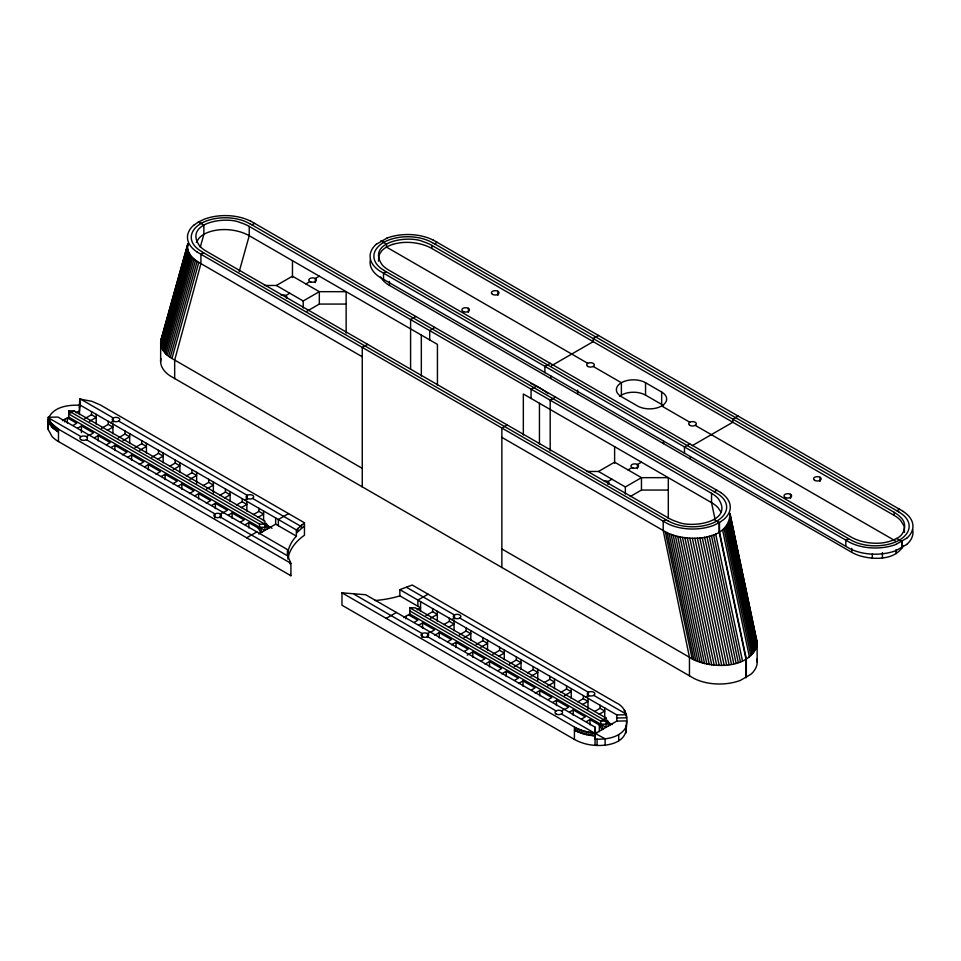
<?xml version="1.0" encoding="UTF-8"?>
<svg xmlns="http://www.w3.org/2000/svg" width="961" height="961" viewBox="0 0 961 961"><rect width="100%" height="100%" fill="white"/><g stroke="black" fill="none" stroke-linecap="round" stroke-linejoin="round"><path stroke-width="1.44" d="M595.003 745.304L595.315 727.309L365.697 594.739L341.984 592.829L341.972 605.226L574.414 739.417A36.494 21.07 0 0 0 583.027 743.105C597.346 748.018 628.001 746.697 626.176 725.939M574.414 739.417L574.414 727.021L341.984 592.829M417.218 609.767L420.582 607.82L399.848 595.856L399.848 589.658L412.197 585.009L616.301 702.839C625.923 707.032 629.035 718.624 625.587 727.861C619.389 737.964 605.838 739.598 594.991 739.105L594.991 736.006L584.937 734.36L577.633 731.777L575.987 730.973L575.987 727.873L574.414 727.021M577.633 731.777L577.645 728.678L575.987 727.873M579.375 732.51L579.375 729.423L577.645 728.678M581.165 733.195L581.177 730.096L579.375 729.423M583.027 733.808L583.039 730.708L581.177 730.096M584.937 734.36L584.949 731.261L583.039 730.708M586.895 734.829L586.907 731.741L584.949 731.261M588.889 735.237L588.901 732.138L586.907 731.741M590.919 735.573L590.919 732.474L588.901 732.138M592.961 735.826L592.961 732.726L590.919 732.474M624.458 712.113L624.47 710.047M625.167 713.266L625.167 711.2M626.188 713.555L626.512 717.807L616.794 718.011M48.278 429.651L48.266 417.254L57.972 417.074L287.603 549.644L288.696 558.185L290.907 563.338L290.907 575.735L58.477 441.543A36.494 21.07 0 0 1 52.074 436.57L48.278 429.651L48.386 418.744M597.057 745.412L597.081 739.189M605.106 745.051L605.13 738.829L595.315 733.507L616.794 721.11L626.512 720.918L626.488 727.129M618.704 740.811L618.728 734.6M626.043 732.955L626.067 726.744M595.315 727.309L594.991 736.006L595.315 730.408M161.868 337.191L160.703 341.455L160.631 361.492M501.858 437.363L665.336 531.745C684.184 542.328 729.411 542.509 729.976 513.462L757.088 641.996L757.184 662.033M501.858 548.959L692.184 658.838C711.44 669.06 751.238 669.769 757.184 643.438L729.855 513.498M79.451 414.599L79.751 399.067L91.727 401.266L100.352 404.965L304.457 522.796L304.457 535.205L301.406 537.499A76.688 44.278 0 0 0 287.832 559.038M79.451 407.776L79.751 399.067M79.787 402.166L79.451 410.876L76.099 412.81M287.603 552.743L287.543 553.596L287.531 550.485M287.675 554.845L287.832 552.827A76.688 44.278 0 0 1 294.727 537.98L296.396 536.13L296.396 529.931L304.457 522.796M48.362 424.954L48.098 428.474M904.457 532.382L904.253 526.352L900.685 520.49A37.227 21.49 0 0 0 894.138 515.396L431.849 248.491A37.227 21.49 0 0 0 423.032 244.719C413.29 241.824 402.647 241.427 392.857 244.37M160.931 340.014L187.779 243.926C186.05 251.854 192.308 258.833 198.795 262.389L362.261 356.771M160.703 341.455L187.912 243.962M187.827 245.451L160.631 342.897C160.787 349.84 166.277 355.246 171.947 358.489L362.261 468.367M160.739 344.338L187.575 248.238M160.992 345.78L187.839 249.68M161.424 347.197L188.26 251.097M162.001 348.603L188.849 252.515M162.745 349.984L189.593 253.896M163.634 351.342L190.482 255.242M164.679 352.663L191.527 256.563M165.881 353.936L192.717 257.836M167.202 355.162L194.05 259.062M168.68 356.339L195.515 260.239M200.272 247.241L203.876 234.328L203.876 225.03L198.338 222.039L193.786 225.258M170.265 357.456L197.113 261.356M171.947 358.489L198.795 262.389M239.217 271.579L249.235 235.721L249.235 226.424A37.227 21.49 0 0 0 240.418 222.64C225.775 215.865 182.962 222.796 199.744 246.124A37.227 21.49 0 0 0 206.291 251.217L668.58 518.123A37.227 21.49 0 0 0 677.397 521.895C692.04 528.682 734.853 521.751 718.071 498.411A37.227 21.49 0 0 0 711.536 493.329L249.235 226.424M48.747 417.615C54.188 406.515 68.724 404.725 79.787 405.266M903.364 545.824C895.087 560.287 874.522 559.915 860.347 555.975A36.494 21.07 0 0 1 851.722 552.287L389.445 285.393A36.494 21.07 0 0 1 383.043 280.408L380.568 277.02M196.332 242.376L199.131 238.004A27.557 15.917 0 0 1 210.291 231.565C220.069 228.67 230.688 229.042 240.418 231.949A37.227 21.49 0 0 1 249.235 235.721L437.435 344.374L437.435 385.361M296.396 533.031L304.457 525.907M376.4 244.238L386.887 238.184M906.643 538.256L896.157 544.31M906.643 544.455L896.157 550.521M896.553 538.484C904.794 535.001 907.725 523.553 900.685 517.39A37.227 21.49 0 0 0 894.138 512.297L431.849 245.391A37.227 21.49 0 0 0 423.032 241.619C408.389 234.832 365.576 241.764 382.358 265.104A37.227 21.49 0 0 0 388.905 270.197L851.194 537.103A37.227 21.49 0 0 0 860.011 540.875C871.891 544.322 885.429 544.455 896.553 538.484L902.103 541.487L902.103 547.686M160.919 358.621A38.272 22.103 0 0 0 170.349 376.015L693.962 678.406A38.272 22.103 0 0 0 740.438 680.376L750.877 674.274A38.272 22.103 0 0 0 756.812 659.162M288.54 513.618L278.354 519.505L278.354 525.703M386.226 618.367L396.412 612.469M198.338 222.039L204.273 219.204A38.272 22.103 0 0 1 250.629 221.174M203.6 252.767L200.921 254.317L200.921 263.614L174.674 360.063L174.674 378.658M251.926 224.874L254.605 223.324M264.431 285.477L276.36 285.477L292.468 276.179L319.316 291.676L346.152 291.676L346.152 333.131M62.441 420.69L68.712 417.074L264.924 530.364L264.924 521.054L74.081 410.876L68.712 413.975L259.554 524.153L264.924 524.153L266.269 523.385L268.948 528.033M281.177 295.207A3.796 2.186 0 0 1 285.753 295.556L289.778 293.225M305.886 283.927L309.91 281.597M319.316 276.179L315.28 278.498L315.28 282.63M73.168 425.327L76.748 423.26L67.366 417.855L67.366 423.164M84.796 418.612L91.511 414.732L96.196 417.446L89.481 421.314M77.841 428.029L81.421 425.963L93.481 432.93L89.902 434.997M276.36 285.477L303.208 300.973L319.316 291.676L319.316 304.072L306.919 311.232M86.394 436.618L89.109 435.057M110.587 422.66L113.302 421.086M101.542 428.282L108.245 424.402L112.93 427.104L107.416 430.288M94.586 437.699L98.166 435.633L110.227 442.589L106.647 444.655M386.214 271.747L383.523 273.296L383.523 279.495M434.54 243.842L437.219 242.292M118.275 437.94L124.99 434.072L129.675 436.774L122.96 440.643M111.332 447.358L114.912 445.291L126.972 452.259L122.491 454.841M135.02 447.61L141.735 443.73L146.42 446.433L139.705 450.313M128.065 457.028L131.645 454.961L143.706 461.929L139.237 464.511M151.766 457.28L158.469 453.4L163.154 456.103L157.64 459.286M144.811 466.698L148.39 464.631L160.451 471.587L155.97 474.169M367.631 344.374L362.261 347.474L362.261 486.963M415.957 316.469L410.587 319.569L410.587 368.844M169.629 466.289L175.214 463.07L179.899 465.773L173.184 469.641M161.556 476.356L165.136 474.29L177.196 481.257L172.716 483.839M434.865 327.389L429.699 330.608L429.699 339.906M186.362 475.959L191.96 472.728L196.645 475.431L189.93 479.311M178.29 486.026L181.869 483.96L193.93 490.927L189.461 493.51M203.107 485.629L208.693 482.398L213.378 485.101L206.675 488.981M195.035 495.696L198.615 493.63L210.675 500.585L206.195 503.168M219.853 495.287L225.439 492.068L230.123 494.771L224.61 497.954M211.78 505.354L215.36 503.288L227.421 510.255L222.94 512.838M223.048 512.381L220.357 513.931L220.357 517.919M244.526 499.984L247.217 498.423A3.796 2.186 0 0 0 253.56 497.438A3.796 2.186 0 0 0 248.911 494.759A3.796 2.186 0 0 0 247.217 498.423M236.586 504.957L242.184 501.726L246.869 504.429L241.343 507.612M228.514 515.024L232.094 512.958L244.154 519.913L240.574 521.979M253.404 514.579L258.917 511.396L263.602 514.099L258.089 517.282M245.259 524.694L248.839 522.616L258.209 528.033L260.899 532.682M258.209 528.033L259.554 527.265L264.924 527.265M256.875 531.913L246.665 537.8M550.245 363.354L544.875 366.453L544.875 372.652M598.571 335.449L593.201 338.548L593.201 341.648L551.506 365.721M258.665 533.98L275.663 524.153L296.396 536.13M536.646 386.154L531.073 389.133L531.073 398.443M507.228 424.966L501.858 428.065L501.858 567.567M555.554 397.073L550.185 400.172L550.185 450.925M586.57 471.467L598.511 471.467L614.62 462.169L641.455 477.665L668.303 477.665L668.303 518.496M611.929 479.215L607.905 481.545L607.905 484.296M628.038 469.917L632.062 467.587M641.455 462.169L637.431 464.487L637.431 468.62M689.842 443.946L684.472 447.045L684.472 453.244M738.168 416.041L732.799 419.14L732.799 422.251L692.376 445.592M598.511 471.467L625.347 486.963L641.455 477.665L641.455 490.062L630.308 496.501M403.572 617.635L409.842 614.019L606.055 727.309L606.055 718.011L415.212 607.82L409.842 607.82L409.842 614.019M414.287 622.284L417.867 620.205L408.497 614.8M425.927 615.557L432.642 611.689L437.315 614.391L430.612 618.259M418.972 624.986L422.552 622.92L434.612 629.875L431.033 631.942M430.24 632.002L427.549 633.551L427.549 637.539M451.718 619.605L454.409 618.055M443.862 624.542L449.376 621.347L454.06 624.061L448.475 627.281M434.816 635.161L439.297 632.578L451.358 639.545L447.778 641.612M459.406 634.897L466.121 631.017L470.806 633.719L464.091 637.599M665.901 519.673L663.21 521.222L663.21 530.52L689.457 657.264L689.457 675.871M714.215 491.78L716.906 490.23M451.562 644.831L456.043 642.248L468.091 649.204L464.511 651.27M476.151 644.555L482.866 640.687L487.539 643.389L480.836 647.258M467.19 655.138L472.776 651.906L484.837 658.874L481.257 660.94M492.897 654.225L499.6 650.345L504.285 653.048L498.699 656.279M485.041 664.159L489.521 661.576L501.582 668.544L498.002 670.61M509.63 663.895L516.345 660.015L521.03 662.718L514.315 666.598M501.786 673.829L506.267 671.246L518.315 678.202L514.748 680.268M527.565 672.868L533.091 669.685L537.764 672.388L531.061 676.256M518.532 683.487L523 680.905L535.061 687.872L531.481 689.938M544.31 682.526L549.824 679.343L554.509 682.046L547.794 685.926M535.277 693.157L539.746 690.575L551.806 697.542L548.226 699.608M561.056 692.196L566.57 689.013L571.254 691.716L564.539 695.596M552.911 702.311L556.491 700.245L568.552 707.2L564.972 709.266M848.503 538.653L845.824 540.202L845.824 546.401M896.829 510.747L899.52 509.198M561.464 710.9L564.179 709.326M585.657 696.929L588.372 695.356M577.789 701.866L583.315 698.683L587.988 701.386L582.474 704.569M569.645 711.969L573.224 709.903L585.285 716.87L581.705 718.936M594.535 711.524L600.048 708.341L604.733 711.044L599.22 714.227M586.39 721.639L589.97 719.573L599.34 724.978L602.03 729.627M606.055 718.011L600.685 721.11L409.842 610.92M428.101 594.186L417.891 600.072L417.891 606.271M399.848 595.856L396.641 596.817A76.688 44.278 0 0 1 374.91 600.541M399.848 589.658L616.794 714.912L626.5 714.732M319.316 304.072L346.152 304.072M68.712 417.074L68.712 410.876L74.081 410.876M641.455 490.062L668.303 490.062M606.055 724.21L600.685 724.21L599.34 724.978L599.34 731.621M592.961 732.726L595.015 732.907M380.952 241.007L386.49 244.01L386.49 247.109L587.832 363.354M713.939 519.517L719.489 522.508L724.029 519.288A38.272 22.103 0 0 0 720.63 492.525M539.325 387.703L534.568 385.181A75.931 43.846 0 0 0 530.652 383.415M433.315 240.106L903.316 511.456M250.701 221.126L720.702 492.476M574.414 730.12L575.987 730.973M432.45 242.64L898.907 511.949M593.201 366.453L621.383 382.718A17.082 9.862 0 0 1 645.552 382.718L661.661 392.028A17.082 9.862 0 0 1 661.661 405.974L689.842 422.251M619.473 396.437A17.082 9.862 0 0 1 645.552 395.127L661.661 404.425A17.082 9.862 0 0 1 663.57 405.746M695.211 425.351L895.256 540.839M384.136 270.546L850.593 539.854A34.44 19.881 0 0 0 899.352 540.106L901.742 541.692L901.742 547.89M249.848 223.673L716.293 492.969A34.44 19.881 0 0 1 716.75 521.126A34.44 19.881 0 0 1 668.075 520.814M201.522 251.566L667.979 520.874M80.7 399.151L113.302 417.987L113.302 421.975M118.671 421.086L247.217 495.323L247.217 499.312M252.587 498.423L300.373 526.027M406.611 587.363L454.409 614.956L454.409 618.932M459.778 618.055L588.372 692.256L588.372 696.245M593.742 695.356L626.356 714.179M79.451 404.677L296.396 529.931M68.712 410.876L264.924 524.153L267.614 528.814M267.218 525.487L272.047 528.274M409.842 607.82L606.055 721.11L608.745 725.759M607.28 721.819L612.037 724.558M594.763 731.633L597.057 732.955M48.41 417.795L81.024 436.618M86.394 439.718L214.988 513.931L214.988 517.919M220.357 517.03L288.252 556.227M354.297 594.354L422.179 633.551L422.179 637.539M427.549 636.662L556.095 710.9M561.464 713.999L594.066 732.823M48.266 417.254L51.125 423.056L58.465 429.147L290.907 563.338M48.266 420.365L52.086 427.273L58.477 432.246L58.477 441.543M197.113 252.058L667.126 523.421A38.272 22.103 0 0 0 713.603 525.391L719.489 522.508L719.489 531.805L746.325 658.898L746.325 677.505M539.565 387.836L543.926 390.586A75.931 43.846 0 0 1 547.962 393.626M381.301 240.803L383.799 242.46M716.63 521.066L719.128 522.712L719.128 532.01L745.976 659.114L745.976 677.709M198.687 221.835L201.185 223.481M610.079 724.978L607.4 720.33L606.055 721.11L600.685 721.11L600.685 724.21L603.376 728.858M262.245 531.913L259.554 527.265L259.554 524.153M290.15 574.354L290.907 575.735M721.182 512.369L718.071 507.72A37.227 21.49 0 0 0 711.536 502.627L523.337 393.974L523.337 434.961M755.814 637.732L757.088 641.996M729.892 515.012L734.216 535.469M735.754 542.773L742.853 576.372M743.478 579.291L752.415 621.659M753.04 624.578L755.502 636.266M730.276 517.787L757.112 644.879M730.048 519.216L756.884 646.321M729.651 520.646L756.499 647.738M729.099 522.051L755.947 649.143M728.39 523.433L755.238 650.525M727.525 524.778L754.373 651.87M726.504 526.087L753.352 653.192M725.339 527.361L752.187 654.453M724.029 528.586L750.877 655.678M722.552 529.787L749.4 656.88M714.924 518.688L711.536 502.627L711.536 493.329M715.621 533.787L742.469 660.88M713.542 534.64L740.39 661.733M711.428 535.397L738.276 662.489M709.23 536.07L736.078 663.162M706.96 536.658L733.796 663.751M704.617 537.151L731.465 664.255M702.227 537.571L729.075 664.664M699.8 537.884L726.636 664.976M697.326 538.112L724.174 665.204M694.839 538.244L721.687 665.336M692.34 538.28L719.188 665.372M689.842 538.22L716.69 665.312M687.355 538.076L714.203 665.168M684.893 537.824L711.741 664.916M682.454 537.487L709.302 664.58M680.064 537.067L706.9 664.159M677.721 536.55L704.557 663.643M675.439 535.938L702.287 663.042M673.229 535.253L700.076 662.345M671.102 534.484L697.95 661.576M669.06 533.631L695.908 660.736M667.126 532.718L693.962 659.811M665.336 531.745L692.184 658.838M378.478 261.128L378.946 255.158L381.745 250.785A27.557 15.917 0 0 1 392.905 244.346M48.122 422.251L48.266 423.465M301.406 525.09L301.406 528.202M297.814 528.358L297.814 531.457M290.15 561.945L290.15 564.023M287.832 554.353L287.832 557.452M58.465 429.147L58.477 432.246M56.987 428.234L56.999 431.333M55.606 427.273L55.606 430.384M54.321 426.276L54.321 429.387M53.143 425.242L53.143 428.342M52.074 424.161L52.086 427.273M51.125 423.056L51.137 426.167M50.296 421.927L50.308 425.038M49.6 420.774L49.6 423.885M49.023 419.609L49.035 422.72M48.579 418.431L48.591 421.543M896.024 549.692L896.024 553.68M894.15 512.297L894.15 515.396M882.414 552.599L882.414 557.921M872.324 554.185L872.324 558.173M851.722 548.299L851.722 552.287M820.045 477.269L820.045 481.401M790.519 494.314L790.519 498.447M690.382 456.475L690.382 459.13M663.534 440.979L663.534 443.634M661.661 392.028L661.661 404.425M645.552 382.718L645.552 395.127M625.347 486.963L625.347 494.014M621.383 395.127L621.383 382.718A17.082 9.862 0 0 0 621.383 396.677L637.491 405.974A17.082 9.862 0 0 0 661.661 405.974M616.794 714.912L616.794 721.11M614.62 446.673L614.62 463.298M604.733 707.945L604.733 717.687M600.048 705.242L600.048 708.341M589.97 719.573L589.97 724.882M587.988 698.287L587.988 709.35M583.315 695.572L583.315 698.683M577.633 390.058L577.633 394.046M573.224 709.903L573.224 715.224M571.254 688.617L571.254 698.359M566.57 685.914L566.57 689.013M556.491 700.245L556.491 705.554M554.509 678.947L554.509 688.689M550.785 375.883L550.785 378.538M549.824 676.244L549.824 679.343M539.746 690.575L539.746 695.884M539.445 403.272L539.445 444.258M537.764 669.288L537.764 680.352M533.091 666.586L533.091 669.685M523 680.905L523 686.226M521.03 659.618L521.03 669.361M516.345 656.916L516.345 660.015M506.267 671.246L506.267 676.556M504.285 649.948L504.285 659.69M499.6 647.246L499.6 650.345M497.894 291.279L497.894 295.411M489.521 661.576L489.521 666.886M487.539 640.29L487.539 650.032M482.866 637.587L482.866 640.687M472.776 651.906L472.776 657.228M470.806 630.62L470.806 640.362M468.367 308.325L468.367 312.457M466.121 627.917L466.121 631.017M456.043 642.248L456.043 647.558M454.06 620.95L454.06 630.704M449.376 618.247L449.376 621.347M439.297 632.578L439.297 637.9M437.315 611.292L437.315 621.034M432.642 608.589L432.642 611.689M431.849 245.391L431.849 248.491M422.552 622.92L422.552 628.23M421.326 335.077L421.326 376.063M420.582 601.622L420.582 611.544M405.818 616.349L405.818 618.824M389.445 281.405L389.445 285.393M303.208 300.973L303.208 308.025M292.468 260.683L292.468 277.561M287.603 549.644L287.603 554.809M275.663 517.955L275.663 524.153M263.602 511L263.602 520.742M258.917 508.297L258.917 511.396M248.839 522.616L248.839 527.937M246.869 501.33L246.869 511.072M242.184 498.627L242.184 501.726M232.094 512.958L232.094 518.267M230.123 491.672L230.123 501.414M225.439 488.957L225.439 492.068M215.36 503.288L215.36 508.609M213.378 482.002L213.378 493.077M208.693 479.299L208.693 482.398M198.615 493.63L198.615 498.939M196.645 472.331L196.645 483.407M191.96 469.629L191.96 472.728M181.869 483.96L181.869 489.269M179.899 462.673L179.899 472.416M175.214 459.971L175.214 463.07M165.136 474.29L165.136 479.611M163.154 453.003L163.154 462.746M158.469 450.301L158.469 453.4M148.39 464.631L148.39 469.941M146.42 443.333L146.42 453.075M141.735 440.631L141.735 443.73M131.645 454.961L131.645 460.271M129.675 433.675L129.675 443.417M124.99 430.972L124.99 434.072M114.912 445.291L114.912 450.613M112.93 424.005L112.93 433.747M108.245 421.302L108.245 424.402M98.166 435.633L98.166 440.943M96.196 414.335L96.196 424.089M91.511 411.632L91.511 414.732M81.421 425.963L81.421 432.606M64.687 419.404L64.687 421.879M249.74 223.733A34.44 19.881 0 0 0 201.077 223.408A34.44 19.881 0 0 0 201.618 251.506M604.241 480.968A3.796 2.186 0 0 1 608.89 483.659M285.753 295.556A3.796 2.186 0 0 1 286.354 298.198M197.197 252.022A38.272 22.103 0 0 1 193.702 225.222M432.354 242.701A34.44 19.881 0 0 0 383.691 242.388A34.44 19.881 0 0 0 384.232 270.485M898.811 512.009A34.44 19.881 0 0 1 899.364 540.106M376.316 244.202A38.272 22.103 0 0 0 379.811 271.002L849.74 542.388A38.272 22.103 0 0 0 896.217 544.358M370.369 259.794A38.272 22.103 0 0 0 379.811 277.2L849.74 548.587A38.272 22.103 0 0 0 896.217 550.557M386.827 238.136A38.272 22.103 0 0 1 433.243 240.142M903.232 511.492A38.272 22.103 0 0 1 906.728 538.292M912.59 529.343A38.272 22.103 0 0 1 906.728 544.491M114.095 421.435A3.796 2.186 0 0 0 119.789 419.537A3.796 2.186 0 0 0 114.095 417.639A3.796 2.186 0 0 0 114.095 421.435M81.024 439.718A3.796 2.186 0 0 0 87.379 438.745A3.796 2.186 0 0 0 82.73 436.054A3.796 2.186 0 0 0 81.024 439.718M214.988 517.03A3.796 2.186 0 0 0 221.342 516.045A3.796 2.186 0 0 0 216.693 513.366A3.796 2.186 0 0 0 214.988 517.03M589.153 695.704A3.796 2.186 0 0 0 594.847 693.806A3.796 2.186 0 0 0 589.153 691.908A3.796 2.186 0 0 0 589.153 695.704M455.202 618.403A3.796 2.186 0 0 0 460.896 616.506A3.796 2.186 0 0 0 455.202 614.608A3.796 2.186 0 0 0 455.202 618.403M556.095 713.999A3.796 2.186 0 0 0 562.437 713.014A3.796 2.186 0 0 0 557.788 710.335A3.796 2.186 0 0 0 556.095 713.999M422.972 637.011A3.796 2.186 0 0 0 428.666 635.113A3.796 2.186 0 0 0 422.972 633.203A3.796 2.186 0 0 0 422.972 637.011M632.855 467.935A3.796 2.186 0 0 0 638.548 466.037A3.796 2.186 0 0 0 632.855 464.139A3.796 2.186 0 0 0 632.855 467.935M310.703 281.945A3.796 2.186 0 0 0 316.397 280.047A3.796 2.186 0 0 0 310.703 278.149A3.796 2.186 0 0 0 310.703 281.945M463.779 311.772A3.796 2.186 0 0 0 469.485 309.874A3.796 2.186 0 0 0 463.779 307.976A3.796 2.186 0 0 0 463.779 311.772M492.525 294.378A3.796 2.186 0 0 0 498.879 293.393A3.796 2.186 0 0 0 494.23 290.715A3.796 2.186 0 0 0 492.525 294.378M814.676 480.368A3.796 2.186 0 0 0 821.03 479.383A3.796 2.186 0 0 0 816.382 476.704A3.796 2.186 0 0 0 814.676 480.368M785.93 497.762A3.796 2.186 0 0 0 791.624 495.864A3.796 2.186 0 0 0 785.93 493.966A3.796 2.186 0 0 0 785.93 497.762M689.842 425.351A3.796 2.186 0 0 0 696.196 424.366A3.796 2.186 0 0 0 691.548 421.675A3.796 2.186 0 0 0 689.842 425.351M587.832 366.453A3.796 2.186 0 0 0 594.186 365.468A3.796 2.186 0 0 0 589.537 362.777A3.796 2.186 0 0 0 587.832 366.453"/></g></svg>
